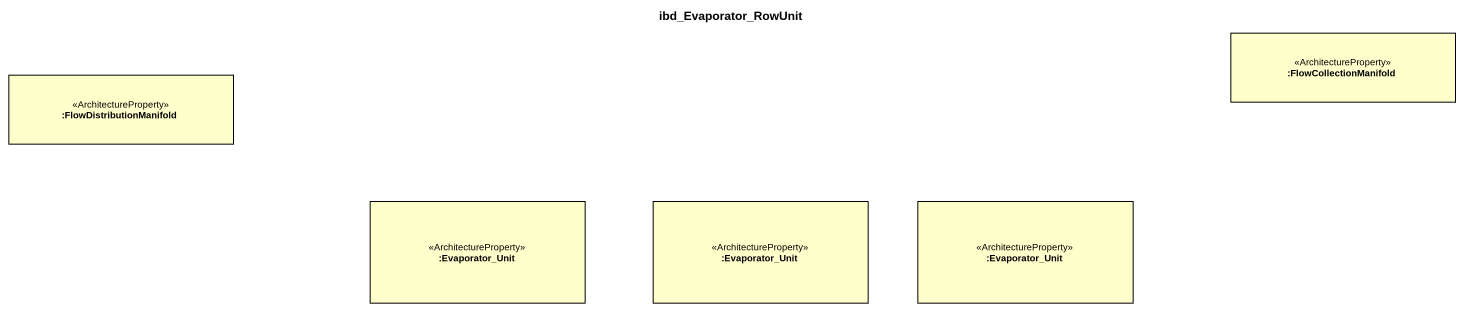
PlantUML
@startuml
title ibd_Evaporator_RowUnit
rectangle ":FlowCollectionManifold" as FlowCollectionManifold <<ArchitectureProperty>>
rectangle ":FlowDistributionManifold" as FlowDistributionManifold <<ArchitectureProperty>>
rectangle ":Evaporator_Unit" as Evaporator_Unit <<ArchitectureProperty>>
rectangle ":Evaporator_Unit" as Evaporator_Unit_2 <<ArchitectureProperty>>
rectangle ":Evaporator_Unit" as Evaporator_Unit_3 <<ArchitectureProperty>>
@enduml
